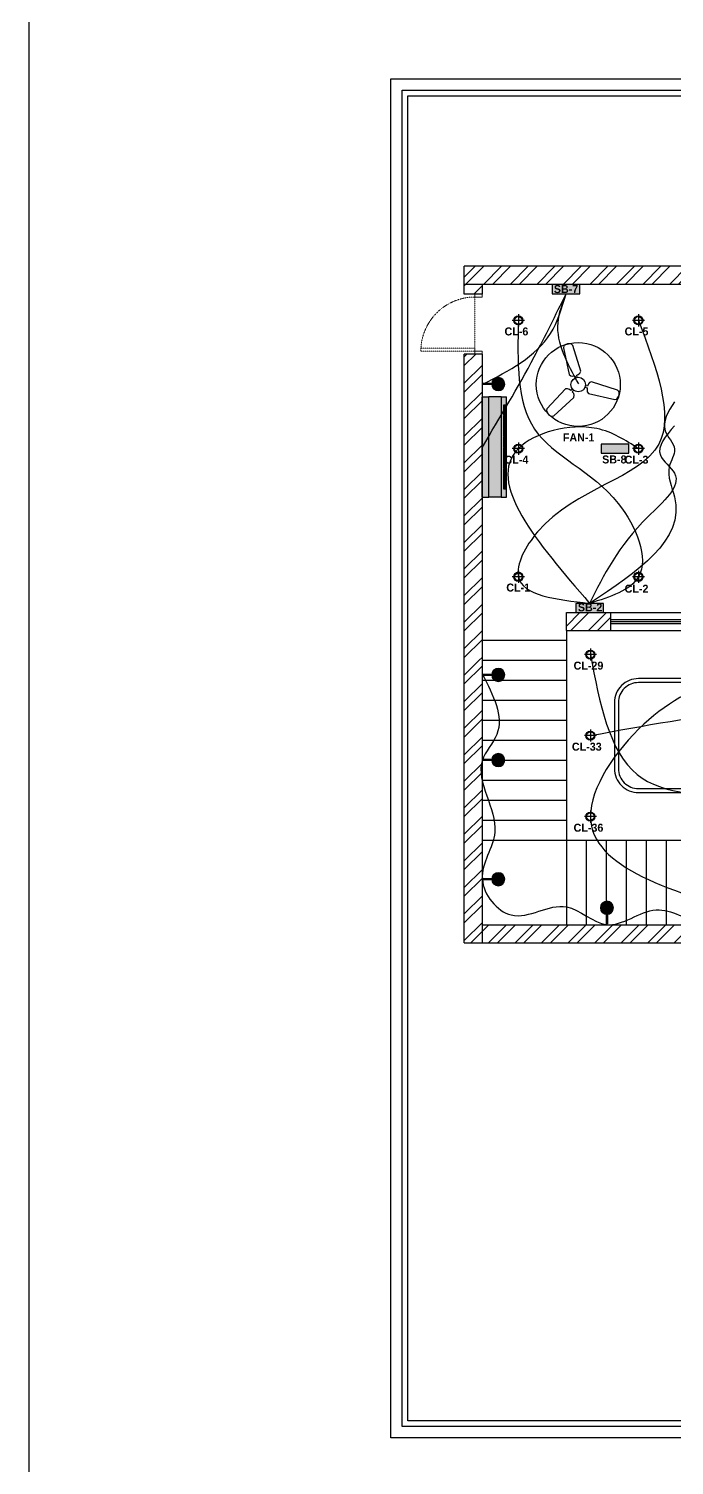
# Model space of a CAD drawing. Header units: inches. Extents: x 9636 to 21597, y -10243 to 557.
# Drawn here: x 12775 to 13097, y -4181 to -3463 of the extents above; entities that cross this region are included whole.
import ezdxf

# ---------------------------------------------------------------- set-up
doc = ezdxf.new("R2010")
doc.units = ezdxf.units.IN
doc.header["$MEASUREMENT"] = 0
for name, pattern in [('AUDIT_D_060311083008-3', [0]), ('DASHED', [0.75, 0.5, -0.25]), ('DASHED2', [0.375, 0.25, -0.125]), ('HIDDEN', [0.375, 0.25, -0.125])]:
    doc.linetypes.add(name, pattern=pattern)
for name, color, linetype in [('A-DOOR', 251, 'AUDIT_D_060311083008-3'), ('A-Door-Frame', 1, 'Continuous'), ('A-Door-Swing', 8, 'HIDDEN'), ('Edges', 7, 'Continuous'), ('IEL-HATCH-002', 7, 'Continuous'), ('THIET-BI', 21, 'Continuous')]:
    doc.layers.add(name, color=color, linetype=linetype)
doc.layers.add('FURNI', color=140, linetype='Continuous', lineweight=18)
doc.styles.add('HEMI', font='stylu.ttf')
pattern_1 = [(45, (-2872.014, 157.3), (-6.629126, 6.629126), []), (45, (-2867.594, 157.3), (-6.629126, 6.629126), [])]

# ---------------------------------------------------------------- blocks, each defined once
blk = doc.blocks.new('*U10')
at = {"layer": 'A-Door-Frame', "lineweight": 5}
for p, q in [((0, -100), (0, 0)), ((982, -100), (982, 0))]:
    blk.add_line(p, q, dxfattribs=at)
for points in [[(0, -100), (40, -100), (40, 0), (0, 0)], [(982, -100), (942, -100), (942, 0), (982, 0)]]:
    blk.add_lwpolyline(points, dxfattribs=at)
at = {"layer": 'A-Door-Swing', "linetype": 'DASHED2', "lineweight": 5}
blk.add_line((48, 0), (950, 0), dxfattribs=at)
blk.add_lwpolyline([(40, 0), (40, 902), (80, 902), (80, 0)], close=True, dxfattribs=at)
blk.add_arc((40, 0), 902, 360, 90, dxfattribs=at)
blk = doc.blocks.new('*U16')
at = {"layer": 'A-Door-Frame', "lineweight": 5}
for p, q in [((0, -100), (0, 0)), ((818, -100), (818, 0))]:
    blk.add_line(p, q, dxfattribs=at)
for points in [[(0, -100), (40, -100), (40, 0), (0, 0)], [(818, -100), (778, -100), (778, 0), (818, 0)]]:
    blk.add_lwpolyline(points, dxfattribs=at)
at = {"layer": 'A-Door-Swing', "linetype": 'DASHED2', "lineweight": 5}
blk.add_line((47, 0), (785, 0), dxfattribs=at)
blk.add_lwpolyline([(40, 0), (40, 738), (80, 738), (80, 0)], close=True, dxfattribs=at)
blk.add_arc((40, 0), 738, 360, 90, dxfattribs=at)
blk = doc.blocks.new('qwff')
at = {"layer": 'IEL-HATCH-002', "true_color": 0xf27172, "transparency": 33554687}
h = blk.add_hatch(dxfattribs=at)
h.set_pattern_fill('ANSI32', color=11, scale=25)
h.set_pattern_definition(pattern_1)
h.paths.add_polyline_path([(16312.98, -2094.85), (16303.98, -2094.85), (16303.98, -2247.98), (16312.98, -2247.98)])
h.paths.add_polyline_path([(16303.98, -2064.85), (16312.98, -2064.85), (16312.98, -2059.98), (16905.98, -2059.98), (16905.98, -2223.98), (16739.98, -2223.98), (16739.98, -2175.98), (16730.98, -2175.98), (16730.98, -2223.98), (16682.98, -2223.98), (16496.82, -2223.98), (16496.82, -2232.98), (16914.98, -2232.98), (16914.98, -2223.98), (16914.98, -2050.98), (16303.98, -2050.98)])
at = {"layer": 'IEL-HATCH-002', "true_color": 0x636466, "transparency": 33554687}
h = blk.add_hatch(color=251, dxfattribs=at)
h.dxf.hatch_style = 1
h.paths.add_polyline_path([(16422.21, -2059.98), (16413.21, -2059.98), (16413.21, -2071.98), (16422.21, -2071.98)])
h = blk.add_hatch(color=251, dxfattribs=at)
h.dxf.hatch_style = 1
h.paths.add_polyline_path([(16569.98, -2059.98), (16560.98, -2059.98), (16560.98, -2071.98), (16569.98, -2071.98)])
h.paths.add_polyline_path([(16569.98, -2211.98), (16560.98, -2211.98), (16560.98, -2223.98), (16569.98, -2223.98)])
h = blk.add_hatch(color=251, dxfattribs=at)
h.dxf.hatch_style = 1
h.paths.add_polyline_path([(16730.98, -2059.98), (16721.98, -2059.98), (16721.98, -2071.98), (16730.98, -2071.98)])
at = {"layer": 'IEL-HATCH-002', "true_color": 0xf27172, "transparency": 33554687}
h = blk.add_hatch(dxfattribs=at)
h.set_pattern_fill('ANSI32', color=11, scale=25)
h.set_pattern_definition(pattern_1)
h.paths.add_polyline_path([(16739.98, -2059.98), (16730.98, -2059.98), (16730.98, -2139.98), (16734.64, -2139.98), (16739.98, -2139.98)])
h = blk.add_hatch(dxfattribs=at)
h.set_pattern_fill('ANSI32', color=11, scale=25)
h.set_pattern_definition(pattern_1)
h.paths.add_polyline_path([(16376.98, -2223.98), (16354.98, -2223.98), (16354.98, -2232.98), (16376.98, -2232.98)])
h = blk.add_hatch(dxfattribs=at)
h.set_pattern_fill('ANSI32', color=11, scale=25)
h.set_pattern_definition(pattern_1)
h.paths.add_polyline_path([(16544.98, -2232.98), (16535.98, -2232.98), (16535.98, -2388.98), (16544.98, -2388.98)])
h.paths.add_polyline_path([(16535.98, -2379.98), (16493.98, -2379.98), (16493.98, -2388.98), (16535.98, -2388.98)])
h.paths.add_polyline_path([(16457.98, -2379.98), (16312.98, -2379.98), (16312.98, -2388.98), (16457.98, -2388.98)])
h.paths.add_polyline_path([(16312.98, -2247.98), (16303.98, -2247.98), (16303.98, -2388.98), (16312.98, -2388.98), (16312.98, -2379.98)])
for p, q in [((16303.98, -2064.85), (16303.98, -2050.98)), ((16312.98, -2059.98), (16303.98, -2059.98)), ((16312.98, -2064.85), (16312.98, -2059.98)), ((16905.98, -2059.98), (16312.98, -2059.98)), ((16730.98, -2139.98), (16730.98, -2059.98)), ((16730.98, -2059.98), (16739.98, -2059.98)), ((16739.98, -2059.98), (16739.98, -2139.98)), ((16905.98, -2223.98), (16905.98, -2059.98)), ((16312.98, -2064.85), (16303.98, -2064.85)), ((16303.98, -2247.98), (16303.98, -2094.85)), ((16312.98, -2094.85), (16303.98, -2094.85)), ((16312.98, -2247.98), (16312.98, -2094.85)), ((16730.98, -2139.98), (16739.98, -2139.98)), ((16730.98, -2223.98), (16730.98, -2175.98)), ((16730.98, -2175.98), (16739.98, -2175.98)), ((16739.98, -2175.98), (16739.98, -2223.98)), ((16354.98, -2223.98), (16730.98, -2223.98)), ((16354.98, -2232.98), (16354.98, -2223.98)), ((16376.98, -2223.98), (16376.98, -2232.98)), ((16496.82, -2232.98), (16496.82, -2223.98)), ((16739.98, -2223.98), (16905.98, -2223.98)), ((16354.98, -2237.98), (16312.98, -2237.98)), ((16354.98, -2232.98), (16914.98, -2232.98)), ((16354.98, -2232.98), (16354.98, -2247.98)), ((16354.98, -2232.98), (16354.98, -2337.98)), ((16535.98, -2388.98), (16535.98, -2232.98)), ((16544.98, -2388.98), (16544.98, -2232.98)), ((16303.98, -2388.98), (16303.98, -2247.98)), ((16354.98, -2247.98), (16312.98, -2247.98)), ((16312.98, -2388.98), (16312.98, -2247.98)), ((16354.98, -2257.98), (16312.98, -2257.98)), ((16354.98, -2267.98), (16312.98, -2267.98)), ((16354.98, -2277.98), (16312.98, -2277.98)), ((16354.98, -2287.98), (16312.98, -2287.98)), ((16354.98, -2297.98), (16312.98, -2297.98)), ((16354.98, -2307.98), (16312.98, -2307.98)), ((16354.98, -2317.98), (16312.98, -2317.98)), ((16354.98, -2327.98), (16312.98, -2327.98)), ((16354.98, -2337.98), (16312.98, -2337.98)), ((16454.98, -2337.98), (16354.98, -2337.98)), ((16354.98, -2337.98), (16354.98, -2379.98)), ((16364.98, -2379.98), (16364.98, -2337.98)), ((16374.98, -2379.98), (16374.98, -2337.98)), ((16384.98, -2379.98), (16384.98, -2337.98)), ((16394.98, -2379.98), (16394.98, -2337.98)), ((16404.98, -2379.98), (16404.98, -2337.98)), ((16414.98, -2379.98), (16414.98, -2337.98)), ((16424.98, -2379.98), (16424.98, -2337.98)), ((16434.98, -2379.98), (16434.98, -2337.98)), ((16444.98, -2379.98), (16444.98, -2337.98)), ((16454.98, -2379.98), (16454.98, -2337.98)), ((16312.98, -2379.98), (16457.98, -2379.98)), ((16457.98, -2388.98), (16457.98, -2379.98)), ((16493.98, -2379.98), (16535.98, -2379.98)), ((16493.98, -2388.98), (16493.98, -2379.98)), ((16303.98, -2388.98), (16457.98, -2388.98)), ((16493.98, -2388.98), (16544.98, -2388.98))]:
    blk.add_line(p, q)
at = {"linetype": 'DASHED', "ltscale": 10}
for p, q in [((16560.98, -2059.98), (16560.98, -2223.98)), ((16569.98, -2059.98), (16569.98, -2223.98))]:
    blk.add_line(p, q, dxfattribs=at)
at = {"color": 143, "true_color": 0x7aafdf}
for p, q in [((16376.98, -2227.48), (16496.82, -2227.48)), ((16376.98, -2228.48), (16496.82, -2228.48)), ((16376.98, -2229.48), (16496.82, -2229.48))]:
    blk.add_line(p, q, dxfattribs=at)
for points in [[(16914.98, -2050.98), (16303.98, -2050.98)], [(16914.98, -2232.98), (16914.98, -2223.98), (16914.98, -2050.98)]]:
    blk.add_lwpolyline(points)
for points in [[(16422.21, -2059.98), (16422.21, -2071.98), (16413.21, -2071.98), (16413.21, -2059.98)], [(16569.98, -2059.98), (16569.98, -2071.98), (16560.98, -2071.98), (16560.98, -2059.98)], [(16730.98, -2059.98), (16730.98, -2071.98), (16721.98, -2071.98), (16721.98, -2059.98)], [(16569.98, -2223.98), (16569.98, -2211.98), (16560.98, -2211.98), (16560.98, -2223.98)]]:
    blk.add_lwpolyline(points, close=True)
at = {"layer": 'A-DOOR', "lineweight": 5, "yscale": 0.03666666666666651, "zscale": 0.03666666666666651}
for name, p, xscale, rotation in [('*U16', (16309.31, -2094.85), 0.03666666666666651, 90), ('*U10', (16734.64, -2175.98), -0.03666666666666651, 270)]:
    blk.add_blockref(name, p, dxfattribs=dict(at, xscale=xscale, rotation=rotation))
at = {"layer": 'A-DOOR', "lineweight": 5, "xscale": -0.03666666666666651, "yscale": 0.03666666666666651, "zscale": 0.03666666666666651}
blk.add_blockref('*U10', (16493.98, -2385.31), dxfattribs=at)
blk = doc.blocks.new('ger')
at = {"color": 5}
for p, q in [((6469.07, -974.68), (6477.07, -974.68)), ((6473.06, -970.68), (6473.07, -978.68))]:
    blk.add_line(p, q, dxfattribs=at)
for radius in [3, 2.5]:
    blk.add_circle((6473.07, -974.68), radius, dxfattribs=at)
blk = doc.blocks.new('A$C1C43440E')
at = {"layer": 'THIET-BI', "color": 18, "true_color": 0x000000}
for p, q in [((172, 598), (153, 589)), ((192, 598), (172, 598)), ((207, 596), (192, 598)), ((218, 585), (207, 596)), ((144, 581), (140, 564)), ((140, 564), (188, 346)), ((153, 589), (144, 581)), ((284, 372), (218, 585)), ((261, 344), (276, 356)), ((276, 356), (284, 372)), ((188, 346), (202, 334)), ((202, 334), (215, 331)), ((215, 331), (235, 334)), ((235, 334), (240, 317)), ((249, 338), (261, 344)), ((254, 320), (249, 338)), ((316, 239), (334, 234)), ((338, 249), (320, 254)), ((346, 268), (338, 249)), ((354, 278), (346, 268)), ((372, 284), (354, 278)), ((585, 217), (372, 284)), ((156, 226), (4, 62)), ((61, 5), (226, 156)), ((174, 228), (156, 226)), ((191, 220), (174, 228)), ((202, 213), (191, 220)), ((215, 226), (202, 213)), ((213, 202), (226, 216)), ((225, 187), (213, 202)), ((229, 174), (225, 187)), ((226, 156), (229, 174)), ((334, 234), (334, 222)), ((334, 222), (336, 203)), ((336, 203), (346, 188)), ((346, 188), (564, 139)), ((564, 139), (579, 142)), ((579, 142), (588, 154)), ((597, 205), (585, 217)), ((588, 154), (598, 172)), ((600, 193), (597, 205)), ((598, 172), (600, 193)), ((4, 62), (0, 47)), ((0, 47), (6, 33)), ((6, 33), (16, 16)), ((16, 16), (33, 4)), ((33, 4), (45, 0)), ((45, 0), (61, 5))]:
    blk.add_line(p, q, dxfattribs=at)
blk.add_circle((262, 262), 60, dxfattribs=at)
blk = doc.blocks.new('3r')
blk.add_circle((6568.27, -1060.41), 21)
at = {"layer": 'THIET-BI', "xscale": 0.06069589590044594, "yscale": 0.06069589590044594, "zscale": 0.06069589590044594}
blk.add_blockref('A$C1C43440E', (6552.37, -1076.31), dxfattribs=at)
blk = doc.blocks.new('5ryh')
at = {"layer": 'IEL-HATCH-002', "true_color": 0x139b48, "transparency": 33554687}
h = blk.add_hatch(color=114, dxfattribs=at)
h.dxf.hatch_style = 1
h.paths.add_polyline_path([(6507.8, -1186.94), (6501.8, -1186.94), (6501.8, -1188.94), (6507.8, -1188.94)])
blk.add_lwpolyline([(6507.8, -1188.94), (6507.8, -1186.94), (6501.8, -1186.94), (6501.8, -1188.94)], close=True)
blk = doc.blocks.new('DRYG')
at = {"layer": 'Edges', "color": 18, "true_color": 0x000000}
for p, q in [((8077.83, 1479.53), (8077.83, 1479.56)), ((8077.83, 1479.56), (8078.02, 1479.56)), ((8077.83, 1479.53), (8077.83, 1421.72)), ((8077.83, 1479.53), (8078.02, 1479.53)), ((8078.02, 1479.56), (8078.02, 1479.53)), ((8078.02, 1479.56), (8081.6, 1479.56)), ((8078.02, 1479.53), (8081.6, 1479.53)), ((8088.69, 1479.56), (8081.6, 1479.56)), ((8081.6, 1479.56), (8081.6, 1479.53)), ((8081.6, 1479.53), (8081.6, 1421.72)), ((8088.69, 1479.56), (8091.83, 1479.56)), ((8088.69, 1421.69), (8088.69, 1479.56)), ((8091.83, 1479.56), (8091.83, 1421.69)), ((8090.14, 1474.81), (8090.51, 1474.81)), ((8090.14, 1469.03), (8090.14, 1474.81)), ((8090.51, 1469.03), (8090.14, 1469.03)), ((8090.51, 1474.81), (8090.51, 1469.03)), ((8090.66, 1474.81), (8091.04, 1474.81)), ((8090.66, 1469.03), (8090.66, 1474.81)), ((8091.04, 1469.03), (8090.66, 1469.03)), ((8091.04, 1474.81), (8091.04, 1469.03)), ((8091.19, 1474.81), (8091.57, 1474.81)), ((8091.19, 1469.03), (8091.19, 1474.81)), ((8091.57, 1469.03), (8091.19, 1469.03)), ((8091.57, 1474.81), (8091.57, 1469.03)), ((8090.14, 1468.72), (8090.51, 1468.72)), ((8090.14, 1462.95), (8090.14, 1468.72)), ((8090.51, 1462.95), (8090.14, 1462.95)), ((8090.14, 1462.64), (8090.51, 1462.64)), ((8090.14, 1456.86), (8090.14, 1462.64)), ((8090.51, 1468.72), (8090.51, 1462.95)), ((8090.51, 1462.64), (8090.51, 1456.86)), ((8090.66, 1468.72), (8091.04, 1468.72)), ((8090.66, 1462.95), (8090.66, 1468.72)), ((8091.04, 1462.95), (8090.66, 1462.95)), ((8090.66, 1462.64), (8091.04, 1462.64)), ((8090.66, 1456.86), (8090.66, 1462.64)), ((8091.04, 1468.72), (8091.04, 1462.95)), ((8091.04, 1462.64), (8091.04, 1456.86)), ((8091.19, 1468.72), (8091.57, 1468.72)), ((8091.19, 1462.95), (8091.19, 1468.72)), ((8091.57, 1462.95), (8091.19, 1462.95)), ((8091.19, 1462.64), (8091.57, 1462.64)), ((8091.19, 1456.86), (8091.19, 1462.64)), ((8091.57, 1468.72), (8091.57, 1462.95)), ((8091.57, 1462.64), (8091.57, 1456.86)), ((8090.51, 1456.86), (8090.14, 1456.86)), ((8090.14, 1456.55), (8090.51, 1456.55)), ((8090.14, 1450.78), (8090.14, 1456.55)), ((8090.51, 1456.55), (8090.51, 1450.78)), ((8091.04, 1456.86), (8090.66, 1456.86)), ((8090.66, 1456.55), (8091.04, 1456.55)), ((8090.66, 1450.78), (8090.66, 1456.55)), ((8091.04, 1456.55), (8091.04, 1450.78)), ((8091.57, 1456.86), (8091.19, 1456.86)), ((8091.19, 1456.55), (8091.57, 1456.55)), ((8091.19, 1450.78), (8091.19, 1456.55)), ((8091.57, 1456.55), (8091.57, 1450.78)), ((8090.51, 1450.78), (8090.14, 1450.78)), ((8090.14, 1450.47), (8090.51, 1450.47)), ((8090.14, 1444.69), (8090.14, 1450.47)), ((8090.51, 1444.69), (8090.14, 1444.69)), ((8090.14, 1444.38), (8090.51, 1444.38)), ((8090.14, 1438.61), (8090.14, 1444.38)), ((8090.51, 1450.47), (8090.51, 1444.69)), ((8090.51, 1444.38), (8090.51, 1438.61)), ((8091.04, 1450.78), (8090.66, 1450.78)), ((8090.66, 1450.47), (8091.04, 1450.47)), ((8090.66, 1444.69), (8090.66, 1450.47)), ((8091.04, 1444.69), (8090.66, 1444.69)), ((8090.66, 1444.38), (8091.04, 1444.38)), ((8090.66, 1438.61), (8090.66, 1444.38)), ((8091.04, 1450.47), (8091.04, 1444.69)), ((8091.04, 1444.38), (8091.04, 1438.61)), ((8091.57, 1450.78), (8091.19, 1450.78)), ((8091.19, 1450.47), (8091.57, 1450.47)), ((8091.19, 1444.69), (8091.19, 1450.47)), ((8091.57, 1444.69), (8091.19, 1444.69)), ((8091.19, 1444.38), (8091.57, 1444.38)), ((8091.19, 1438.61), (8091.19, 1444.38)), ((8091.57, 1450.47), (8091.57, 1444.69)), ((8091.57, 1444.38), (8091.57, 1438.61)), ((8090.51, 1438.61), (8090.14, 1438.61)), ((8090.14, 1438.3), (8090.51, 1438.3)), ((8090.14, 1432.53), (8090.14, 1438.3)), ((8090.51, 1438.3), (8090.51, 1432.53)), ((8091.04, 1438.61), (8090.66, 1438.61)), ((8090.66, 1438.3), (8091.04, 1438.3)), ((8090.66, 1432.53), (8090.66, 1438.3)), ((8091.04, 1438.3), (8091.04, 1432.53)), ((8091.57, 1438.61), (8091.19, 1438.61)), ((8091.19, 1438.3), (8091.57, 1438.3)), ((8091.19, 1432.53), (8091.19, 1438.3)), ((8091.57, 1438.3), (8091.57, 1432.53)), ((8090.51, 1432.53), (8090.14, 1432.53)), ((8090.14, 1432.21), (8090.51, 1432.21)), ((8090.14, 1426.44), (8090.14, 1432.21)), ((8090.51, 1432.21), (8090.51, 1426.44)), ((8091.04, 1432.53), (8090.66, 1432.53)), ((8090.66, 1432.21), (8091.04, 1432.21)), ((8090.66, 1426.44), (8090.66, 1432.21)), ((8091.04, 1432.21), (8091.04, 1426.44)), ((8091.57, 1432.53), (8091.19, 1432.53)), ((8091.19, 1432.21), (8091.57, 1432.21)), ((8091.19, 1426.44), (8091.19, 1432.21)), ((8091.57, 1432.21), (8091.57, 1426.44)), ((8077.83, 1421.69), (8077.83, 1421.72)), ((8077.83, 1421.72), (8078.02, 1421.72)), ((8078.02, 1421.69), (8077.83, 1421.69)), ((8078.02, 1421.72), (8078.02, 1421.69)), ((8081.6, 1421.72), (8078.02, 1421.72)), ((8078.02, 1421.69), (8081.6, 1421.69)), ((8081.6, 1421.72), (8081.6, 1421.69)), ((8088.69, 1421.69), (8081.6, 1421.69)), ((8088.69, 1421.69), (8091.83, 1421.69)), ((8090.51, 1426.44), (8090.14, 1426.44)), ((8091.04, 1426.44), (8090.66, 1426.44)), ((8091.57, 1426.44), (8091.19, 1426.44))]:
    blk.add_line(p, q, dxfattribs=at)
at = {"layer": 'FURNI', "color": 18, "true_color": 0x000000}
blk.add_line((8077.83, 1421.69), (8091.83, 1421.69), dxfattribs=at)
blk = doc.blocks.new('E4RG')
at = {"layer": 'IEL-HATCH-002', "transparency": 33554687}
h = blk.add_hatch(color=256, dxfattribs=at)
h.dxf.hatch_style = 1
h.set_gradient(color1=(255, 255, 255), color2=(147, 149, 152), name='CYLINDER')
h.paths.add_polyline_path([(4585.01, 653.22), (4585, 653.22), (4554.41, 653.22), (4554.41, 649.47), (4585.01, 649.47)])
h.paths.add_polyline_path([(4585, 655.12), (4585, 655.21), (4554.42, 655.21), (4554.42, 655.12), (4554.42, 653.22), (4585, 653.22)])
h.paths.add_polyline_path([(4585.01, 649.47), (4554.41, 649.47), (4554.41, 647.81), (4585.01, 647.81)])
h.paths.add_polyline_path([(4556.92, 648.71), (4559.97, 648.71), (4559.97, 648.51), (4556.92, 648.51)], flags=16)
h.paths.add_polyline_path([(4556.92, 648.43), (4559.97, 648.43), (4559.97, 648.23), (4556.92, 648.23)], flags=16)
h.paths.add_polyline_path([(4556.92, 648.15), (4559.97, 648.15), (4559.97, 647.95), (4556.92, 647.95)], flags=16)
h.paths.add_polyline_path([(4560.14, 648.71), (4563.19, 648.71), (4563.19, 648.51), (4560.14, 648.51)], flags=16)
h.paths.add_polyline_path([(4560.14, 648.43), (4563.19, 648.43), (4563.19, 648.23), (4560.14, 648.23)], flags=16)
h.paths.add_polyline_path([(4560.14, 648.15), (4563.19, 648.15), (4563.19, 647.95), (4560.14, 647.95)], flags=16)
h.paths.add_polyline_path([(4563.36, 648.71), (4566.41, 648.71), (4566.41, 648.51), (4563.36, 648.51)], flags=16)
h.paths.add_polyline_path([(4563.36, 648.43), (4566.41, 648.43), (4566.41, 648.23), (4563.36, 648.23)], flags=16)
h.paths.add_polyline_path([(4563.36, 648.15), (4566.41, 648.15), (4566.41, 647.95), (4563.36, 647.95)], flags=16)
h.paths.add_polyline_path([(4566.57, 648.71), (4569.63, 648.71), (4569.63, 648.51), (4566.57, 648.51)], flags=16)
h.paths.add_polyline_path([(4566.57, 648.43), (4569.63, 648.43), (4569.63, 648.23), (4566.57, 648.23)], flags=16)
h.paths.add_polyline_path([(4566.57, 648.15), (4569.63, 648.15), (4569.63, 647.95), (4566.57, 647.95)], flags=16)
h.paths.add_polyline_path([(4569.79, 648.71), (4572.85, 648.71), (4572.85, 648.51), (4569.79, 648.51)], flags=16)
h.paths.add_polyline_path([(4569.79, 648.43), (4572.85, 648.43), (4572.85, 648.23), (4569.79, 648.23)], flags=16)
h.paths.add_polyline_path([(4569.79, 648.15), (4572.85, 648.15), (4572.85, 647.95), (4569.79, 647.95)], flags=16)
h.paths.add_polyline_path([(4573.01, 648.71), (4576.06, 648.71), (4576.06, 648.51), (4573.01, 648.51)], flags=16)
h.paths.add_polyline_path([(4573.01, 648.43), (4576.06, 648.43), (4576.06, 648.23), (4573.01, 648.23)], flags=16)
h.paths.add_polyline_path([(4573.01, 648.15), (4576.06, 648.15), (4576.06, 647.95), (4573.01, 647.95)], flags=16)
h.paths.add_polyline_path([(4576.23, 648.71), (4579.28, 648.71), (4579.28, 648.51), (4576.23, 648.51)], flags=16)
h.paths.add_polyline_path([(4576.23, 648.43), (4579.28, 648.43), (4579.28, 648.23), (4576.23, 648.23)], flags=16)
h.paths.add_polyline_path([(4576.23, 648.15), (4579.28, 648.15), (4579.28, 647.95), (4576.23, 647.95)], flags=16)
h.paths.add_polyline_path([(4579.45, 648.71), (4582.5, 648.71), (4582.5, 648.51), (4579.45, 648.51)], flags=16)
h.paths.add_polyline_path([(4579.45, 648.43), (4582.5, 648.43), (4582.5, 648.23), (4579.45, 648.23)], flags=16)
h.paths.add_polyline_path([(4579.45, 648.15), (4582.5, 648.15), (4582.5, 647.95), (4579.45, 647.95)], flags=16)
at = {"layer": 'FURNI', "color": 18, "true_color": 0x000000, "xscale": -0.5288462308038518, "yscale": 0.5288462308038518, "zscale": 0.5288462308038518, "rotation": 90}
blk.add_blockref('DRYG', (5336.87, 4927.15), dxfattribs=at)
blk = doc.blocks.new('HT')
at = {"layer": 'IEL-HATCH-002', "true_color": 0xf7f281, "transparency": 33554687}
h = blk.add_hatch(color=51, dxfattribs=at)
h.dxf.hatch_style = 1
h.paths.add_polyline_path([(4618.55, 566.68, 0.962396), (4625.07, 566.43), (4621.82, 566.43), (4621.82, 566.93), (4625.07, 566.93, 0.962396)])
for p, q in [((4621.82, 566.93), (4629.77, 566.93)), ((4621.82, 566.93), (4621.82, 566.43)), ((4621.82, 566.43), (4629.77, 566.43)), ((4629.77, 566.93), (4629.77, 566.43))]:
    blk.add_line(p, q)
blk.add_circle((4621.82, 566.68), 3.27)
blk = doc.blocks.new('THT')
for points in [[(16390.98, -2313.98), (16460.49, -2313.98, 0.414214), (16472.49, -2301.98), (16472.49, -2268.98, 0.414214), (16460.49, -2256.98), (16390.98, -2256.98, 0.414214), (16378.98, -2268.98), (16378.98, -2301.98, 0.414214)], [(16390.98, -2311.98), (16460.49, -2311.98, 0.414214), (16470.49, -2301.98), (16470.49, -2268.98, 0.414214), (16460.49, -2258.98), (16390.98, -2258.98, 0.414214), (16380.98, -2268.98), (16380.98, -2301.98, 0.414214)]]:
    blk.add_lwpolyline(points, format="xyb", close=True)
blk.add_blockref('qwff', (0, 0))
for name, p, xscale, yscale, zscale, rotation in [('5ryh', (31264.32, -4785.26), 2.292076783467584, 2.292076783467584, 2.292076783467584, 180), ('ger', (17068.6, 2820.75), 0.7567862946407661, 0.7567862946407661, 0.7567862946407661, 270), ('ger', (17128.6, 2820.75), 0.7567862946407661, 0.7567862946407661, 0.7567862946407661, 270), ('E4RG', (17384.73, -9616.1), 1.635725795750141, 1.635725795750141, 1.635725795750141, 90), ('ger', (17068.6, 2756.66), 0.7567862946407661, 0.7567862946407661, 0.7567862946407661, 270), ('ger', (17128.6, 2756.66), 0.7567862946407661, 0.7567862946407661, 0.7567862946407661, 270), ('ger', (17068.6, 2692.58), 0.7567862946407661, 0.7567862946407661, 0.7567862946407661, 270), ('ger', (17128.6, 2692.58), 0.7567862946407661, 0.7567862946407661, 0.7567862946407661, 270), ('5ryh', (31276.06, -4944.53), 2.292076783467584, 2.292076783467584, 2.292076783467584, 180), ('ger', (17104.6, 2653.75), 0.7567862946407661, 0.7567862946407661, 0.7567862946407661, 270), ('ger', (17104.6, 2613.25), 0.7567862946407661, 0.7567862946407661, 0.7567862946407661, 270), ('ger', (17104.6, 2572.75), 0.7567862946407661, 0.7567862946407661, 0.7567862946407661, 270)]:
    blk.add_blockref(name, p, dxfattribs=dict(xscale=xscale, yscale=yscale, zscale=zscale, rotation=rotation))
at = {"xscale": 0.998505664178557, "yscale": 0.998505664178557, "zscale": 0.998505664178557}
blk.add_blockref('3r', (9802.45, -1051.23), dxfattribs=at)
at = {"xscale": -1}
for p in [(20942.75, -2676.49), (20942.75, -2821.83), (20942.75, -2864.4), (20942.75, -2923.93)]:
    blk.add_blockref('HT', p, dxfattribs=at)
at = {"xscale": -1, "rotation": 90.00168180669543}
blk.add_blockref('HT', (16941.77, 2250.31), dxfattribs=at)
at = {"color": 5, "lineweight": 15, "char_height": 4, "width": 15.6204, "attachment_point": 3, "rotation": 0.00944, "style": 'HEMI'}
for s, insert in [('\\pxqc;{\\fStylus BT|b1|i0|c0|p34;CL-6}', (16337.82, -2081.51)), ('\\pxqc;{\\fStylus BT|b1|i0|c0|p34;CL-5}', (16397.82, -2081.51)), ('\\pxqc;{\\fStylus BT|b1|i0|c0|p34;FAN-1}', (16368.9, -2134.49)), ('\\pxqc;{\\fStylus BT|b1|i0|c0|p34;CL-4}', (16337.82, -2145.6)), ('\\pxqc;{\\fStylus BT|b1|i0|c0|p34;CL-3}', (16397.82, -2145.6)), ('\\pxqc;{\\fStylus BT|b1|i0|c0|p34;CL-1}', (16338.73, -2209.49)), ('\\pxqc;{\\fStylus BT|b1|i0|c0|p34;CL-2}', (16397.82, -2210.06)), ('\\pxqc;{\\fStylus BT|b1|i0|c0|p34;CL-29}', (16373.82, -2248.51)), ('\\pxqc;{\\fStylus BT|b1|i0|c0|p34;CL-33}', (16372.97, -2289.01)), ('\\pxqc;{\\fStylus BT|b1|i0|c0|p34;CL-36}', (16373.82, -2329.51))]:
    blk.add_mtext(s, dxfattribs=dict(at, insert=insert))
blk = doc.blocks.new('WGGG')
at = {"layer": 'IEL-HATCH-002', "transparency": 33554687}
h = blk.add_hatch(color=5, dxfattribs=at)
h.dxf.hatch_style = 1
h.paths.add_polyline_path([(4623.51, 516.19), (4635.02, 516.19), (4635.02, 520.02), (4623.51, 520.02)])
blk.add_lwpolyline([(4623.51, 520.02), (4623.51, 516.19), (4635.02, 516.19), (4635.02, 520.02)], close=True)

msp = doc.modelspace()

# ---------------------------------------------------------------- linework, layer by layer
at = {"color": 3}
msp.add_lwpolyline([(17284.65, -1358.66), (12774.54, -1358.66), (12774.54, -10242.64), (17284.65, -10242.64)], close=True, dxfattribs=at)
at = {"color": 114, "true_color": 0x139b48}
for points in [[(13001.15, -3672.43), (13027.06, -3627.37), (13042.99, -3595.82)], [(13001.15, -3641.18), (13035.18, -3615.66), (13042.99, -3595.82)], [(13049.31, -3640.89), (13038.97, -3610.3), (13042.99, -3595.82)], [(13079.15, -3609.09), (13089.32, -3670.93), (13028.77, -3714.78), (13019.15, -3737.27), (13054.73, -3750.51)], [(13019.15, -3609.09), (13027.23, -3663.39), (13069.03, -3700.58), (13079.15, -3737.27), (13054.73, -3750.51)], [(13097.15, -3649.77), (13092.5, -3664.27), (13097.15, -3673.52), (13094.54, -3682.16), (13097.15, -3697.3), (13054.73, -3750.51)], [(13079.15, -3673.18), (13058.36, -3663.18), (13019.15, -3673.18), (13054.73, -3750.51)], [(13097.15, -3661.77), (13090.09, -3676.47), (13097.15, -3685.52), (13084, -3707.16), (13054.73, -3750.51)], [(13173, -3776.09), (13081.86, -3810.89), (13055.15, -3857.09), (13138.31, -3906.51)], [(13055.15, -3776.09), (13078.47, -3836.05), (13136.59, -3848.01), (13173, -3857.09), (13138.31, -3906.51)], [(13001.15, -3786.02), (13008.35, -3816), (13001.15, -3829.09), (13007.4, -3864.82), (13001.15, -3888.37), (13015.62, -3906.23), (13043.15, -3902.13), (13063.15, -3911.09), (13087.97, -3903.71), (13111.01, -3910.59), (13138.31, -3906.51)], [(13055.15, -3816.59), (13173, -3816.59), (13138.31, -3906.51)]]:
    msp.add_spline(points, degree=3, dxfattribs=at)
at = {"layer": 'FURNI', "color": 18, "lineweight": 25, "true_color": 0x000000}
for points in [[(12955.46, -4167.43), (12955.46, -3488.34), (13905.78, -3488.34), (13905.78, -4167.43)], [(12961.12, -4161.77), (12961.12, -3494), (13900.12, -3494), (13900.12, -4161.77)], [(12963.95, -4158.95), (12963.95, -3496.83), (13897.3, -3496.83), (13897.3, -4158.95)]]:
    msp.add_lwpolyline(points, close=True, dxfattribs=at)

# ---------------------------------------------------------------- block references
msp.add_blockref('THT', (-3311.83, -1531.12))
at = {"xscale": 1.188899760505168, "yscale": 1.188899760505168, "zscale": 1.188899760505168}
msp.add_blockref('WGGG', (7563.7, -4289.15), dxfattribs=at)

# ---------------------------------------------------------------- texts
at = {"color": 1, "lineweight": 15, "char_height": 4, "width": 15.6204, "attachment_point": 3, "rotation": 0.00944, "style": 'HEMI'}
for s, insert in [('\\pxqc;{\\fStylus BT|b1|i0|c0|p34;SB-7}', (13050.78, -3591.46)), ('\\pxqc;{\\fStylus BT|b1|i0|c0|p34;SB-8}', (13074.91, -3676.6)), ('\\pxqc;{\\fStylus BT|b1|i0|c0|p34;SB-2}', (13062.78, -3750.52))]:
    msp.add_mtext(s, dxfattribs=dict(at, insert=insert))

doc.saveas('drawing.dxf')
